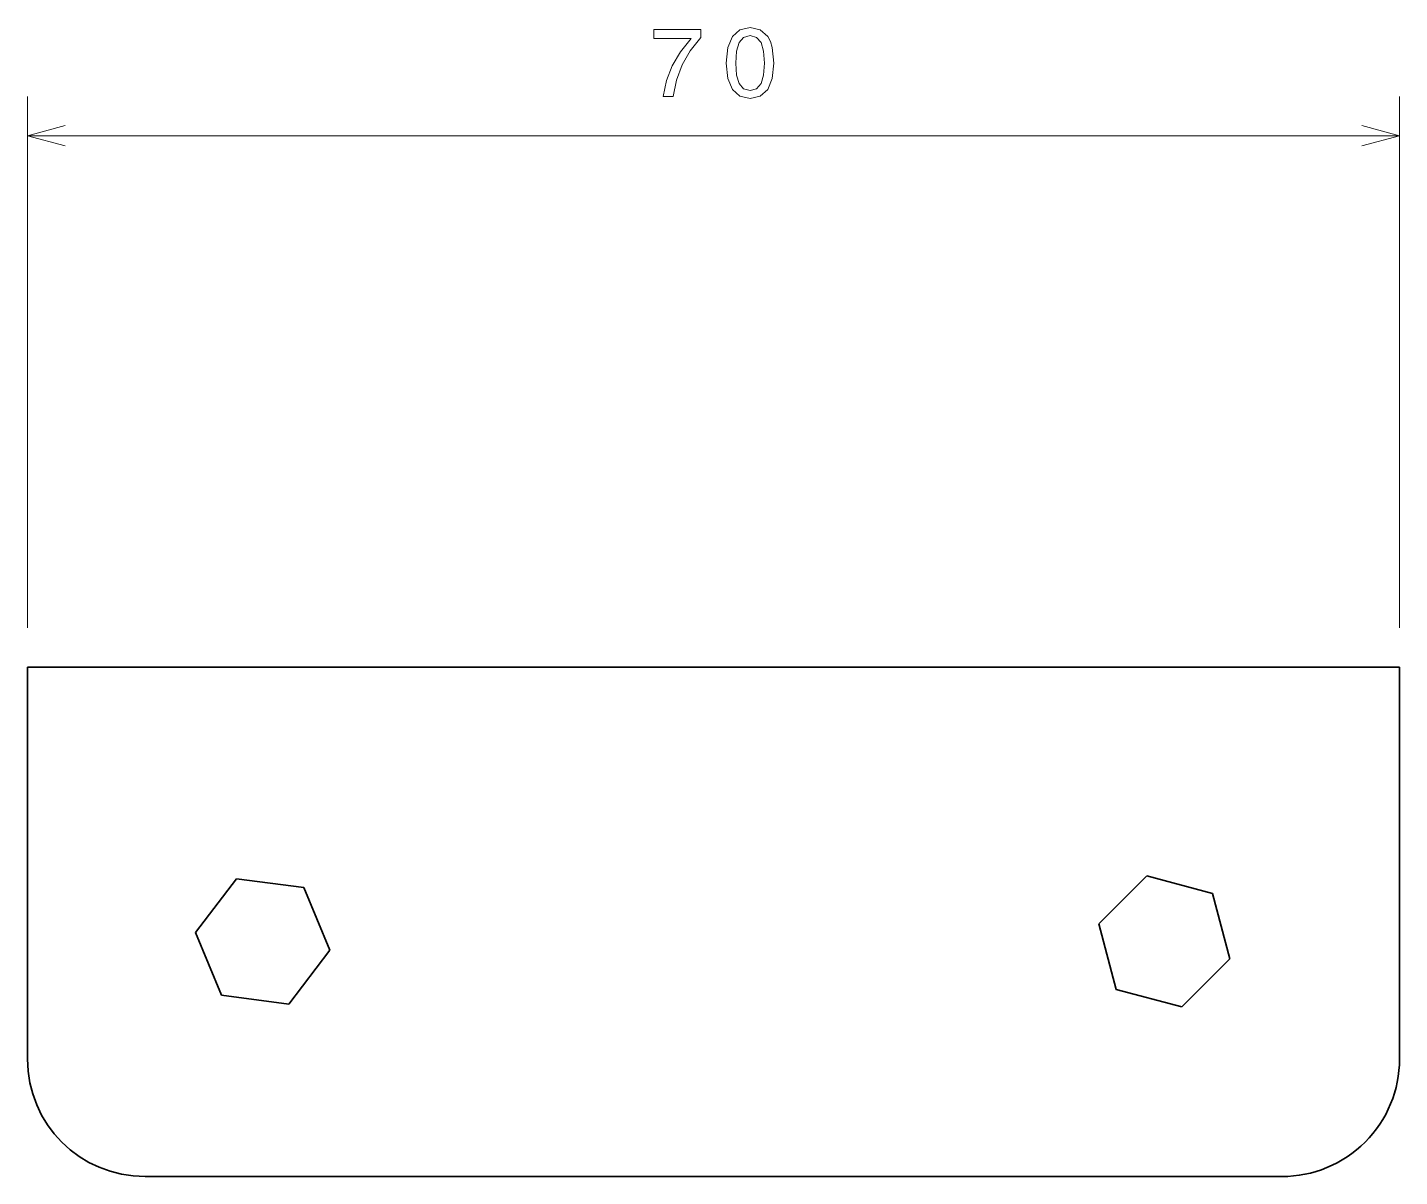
# Model space of a CAD drawing. Extents: x 143.9 to 213.9, y 116.4 to 175.
import ezdxf

# ---------------------------------------------------------------- set-up
doc = ezdxf.new("R2010")
doc.units = 0

msp = doc.modelspace()

# ---------------------------------------------------------------- linework, layer by layer
at = {"color": 7, "lineweight": 13}
for p, q in [((143.897751, 144.365356), (143.897751, 171.483322)), ((213.897751, 144.365356), (213.897751, 171.483322)), ((143.897751, 169.483322), (213.897751, 169.483322))]:
    msp.add_line(p, q, dxfattribs=at)
at = {"color": 7, "lineweight": 35}
for p, q in [((143.897751, 142.365356), (213.897751, 142.365356)), ((143.897751, 142.365356), (143.897751, 122.365356)), ((213.897751, 122.365356), (213.897751, 142.365356)), ((207.897751, 116.365356), (149.897751, 116.365356))]:
    msp.add_line(p, q, dxfattribs=at)
at = {"color": 7, "lineweight": 35, "ltscale": 0.086591}
for p, q in [((201.001297, 131.710968), (198.552155, 129.26181)), ((204.346909, 130.814514), (201.001297, 131.710968)), ((158.003906, 131.115051), (154.569519, 131.564178)), ((205.243362, 127.468903), (204.346909, 130.814514)), ((152.463379, 128.814484), (153.791611, 125.615654)), ((198.552155, 129.26181), (199.448608, 125.916206)), ((202.794205, 125.019753), (205.243362, 127.468903)), ((153.791611, 125.615654), (157.225998, 125.166534))]:
    msp.add_line(p, q, dxfattribs=at)
at = {"color": 7, "lineweight": 35, "ltscale": 0.08659}
for p, q in [((154.569519, 131.564178), (152.463379, 128.814484)), ((159.332138, 127.916229), (158.003906, 131.115051)), ((157.225998, 125.166534), (159.332138, 127.916229)), ((199.448608, 125.916206), (202.794205, 125.019753))]:
    msp.add_line(p, q, dxfattribs=at)
at = {"color": 7, "lineweight": 13}
for points in [[(179.550354, 173.192978), (179.625992, 172.401184), (179.863022, 171.836349), (180.241272, 171.493408), (180.765762, 171.382462), (181.285217, 171.493408), (181.663467, 171.836349), (181.895447, 172.401184), (181.976135, 173.192978), (181.895447, 173.979721), (181.799622, 174.292404), (181.663467, 174.549606), (181.285217, 174.892548), (180.765762, 175.008545), (180.241272, 174.892548), (179.863022, 174.544556), (179.625992, 173.979721)], [(176.328735, 171.483322), (176.838104, 171.483322), (177.004532, 172.31546), (177.297028, 173.092117), (177.710587, 173.813293), (178.250198, 174.48909), (178.250198, 174.907669), (175.849625, 174.907669), (175.849625, 174.448746), (177.766052, 174.448746), (177.211304, 173.767914), (176.792709, 173.056808), (176.500198, 172.300323)], [(180.0345, 173.192978), (180.074844, 173.803207), (180.200928, 174.241974), (180.427872, 174.499176), (180.765762, 174.589951), (181.098618, 174.499176), (181.325562, 174.241974), (181.451645, 173.803207), (181.491989, 173.192978), (181.451645, 172.577698), (181.325562, 172.138947), (181.098618, 171.881744), (180.765762, 171.796005), (180.427872, 171.881744), (180.200928, 172.138947), (180.074844, 172.577698)]]:
    msp.add_lwpolyline(points, close=True, dxfattribs=at)
for points in [[(145.829605, 170.000961), (143.897751, 169.483322), (145.829605, 168.965683)], [(211.965912, 168.965683), (213.897751, 169.483322), (211.965912, 170.000961)]]:
    msp.add_lwpolyline(points, dxfattribs=at)
at = {"color": 7, "lineweight": 35}
for centre, start, end in [((149.897751, 122.365356), 180.000005, 269.999997), ((207.897751, 122.365356), 269.999997, 360)]:
    msp.add_arc(centre, 6, start, end, dxfattribs=at)

doc.saveas('drawing.dxf')
